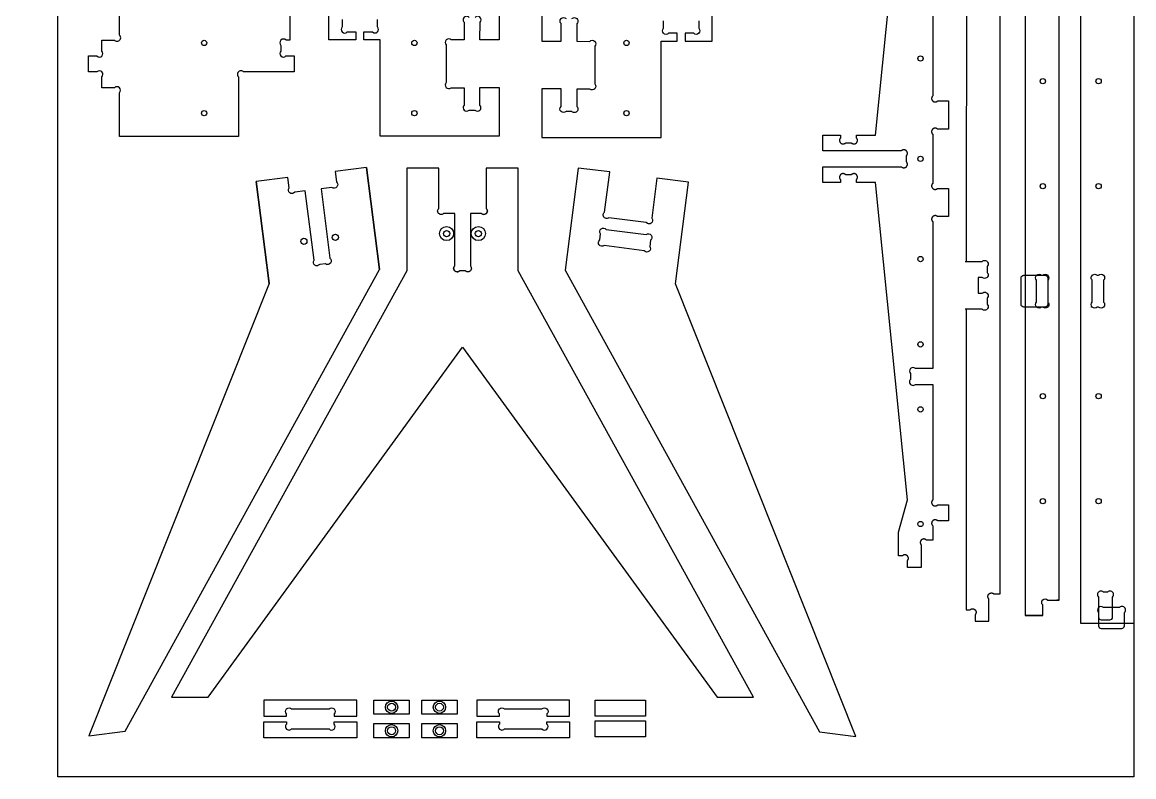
# Model space of a CAD drawing. Header units: millimetres. Extents: x 6492 to 10543, y 1975 to 5871.
# Drawn here: x 7914 to 9174, y 3340 to 4195 of the extents above; entities that cross this region are included whole.
import ezdxf

# ---------------------------------------------------------------- set-up
doc = ezdxf.new("R2010")
doc.units = ezdxf.units.MM
doc.layers.add('0_Make2D$Visibile$Curve', color=18, linetype='Continuous', true_color=0x000000)
for name, color, linetype in [('CUT_INSIDE_18MM', 54, 'Continuous'), ('CUT_OUTSIDE_18MM', 1, 'Continuous'), ('HOLE_18MM', 4, 'Continuous'), ('HOLE_DIAM_6MM_6MM_DEPTH', 2, 'Continuous'), ('POCKET_INSIDE_2MM', 53, 'Continuous'), ('POCKET_INSIDE_9MM', 97, 'Continuous'), ('POCKET_OUTSIDE_9MM', 6, 'Continuous')]:
    doc.layers.add(name, color=color, linetype=linetype)
doc.layers.add('NO_PRINT', color=2, linetype='Continuous', plot=False)
doc.layers.add('POCKET_OUTSIDE_14MM', color=175, linetype='Continuous', plot=False)
doc.layers.add('TOP-HOLE-6.000MM-DIAM_15.000MM', color=20, linetype='Continuous', lineweight=25, true_color=0xff2400)

# ---------------------------------------------------------------- blocks, each defined once
blk = doc.blocks.new('LEG_B')
at = {"layer": 'CUT_OUTSIDE_18MM', "lineweight": -3}
blk.add_lwpolyline([(8413.3, 3086.5), (8410.1, 3086.5, -1.005774), (8404.5, 3092.2), (8404.5, 3151.5), (8391.9, 3151.5, -1.002476), (8386.3, 3157.2), (8386.3, 3203), (8350.3, 3203), (8350.3, 3086.5), (8083.3, 2603.4), (8124.8, 2603.4), (8413.3, 2999.9), (8701.9, 2603.4), (8743.3, 2603.4), (8476.3, 3086.5), (8476.3, 3203), (8440.3, 3203), (8440.3, 3157.2, -1.002476), (8434.7, 3151.5), (8422.2, 3151.5), (8422.2, 3092.2, -1.005774), (8416.5, 3086.5)], format="xyb", close=True, dxfattribs=at)
for centre, start, end in [((8437.5, 3154.4), 225.1901, 45.4735), ((8407.3, 3089.4), 134.5265, 314.8099)]:
    blk.add_arc(centre, 4, start, end, dxfattribs=at)
at = {"layer": 'HOLE_18MM'}
for centre in [(8395.3, 3128.7), (8431.3, 3128.7)]:
    blk.add_circle(centre, 3.5, dxfattribs=at)
at = {"layer": 'POCKET_INSIDE_9MM'}
for centre in [(8395.3, 3128.7), (8431.3, 3128.7)]:
    blk.add_circle(centre, 8, dxfattribs=at)
blk = doc.blocks.new('LEFT LEG')
at = {"layer": '0_Make2D$Visibile$Curve', "color": 15, "lineweight": -3, "true_color": 0xa2382b}
for p, q in [((8161.3, 3086.5), (8161.4, 3203)), ((8287.4, 3202.9), (8287.3, 3086.4))]:
    blk.add_line(p, q, dxfattribs=at)
at = {"layer": 'CUT_OUTSIDE_18MM'}
blk.add_lwpolyline([(8215.2, 3106.2), (8215.2, 3185.5), (8203.1, 3185.4, -0.999879), (8197.4, 3191.1), (8197.4, 3203), (8161.4, 3203), (8161.3, 3086.5), (7893.9, 2603.6), (7935.4, 2603.6), (8287.3, 3086.4), (8287.4, 3202.9), (8251.4, 3203), (8251.4, 3191, -1), (8245.7, 3185.4), (8233.2, 3185.4), (8233.2, 3106.2, -0.999037), (8227.4, 3100.6), (8220.9, 3100.6, -1), (8215.2, 3106.2), (8215.2, 3106.2)], format="xyb", dxfattribs=at)
at = {"layer": 'HOLE_18MM'}
for centre in [(8206.4, 3128.7), (8242.4, 3128.7)]:
    blk.add_circle(centre, 3.5, dxfattribs=at)
blk = doc.blocks.new('LEG_C')
at = {"layer": 'CUT_INSIDE_18MM'}
blk.add_lwpolyline([(8624.8, 3132.3), (8624.8, 3125.2, -1), (8619.2, 3119.5), (8573.4, 3119.5, -1), (8567.8, 3125.2), (8567.7, 3132.3, -1), (8573.4, 3138), (8619.2, 3138, -1)], format="xyb", close=True, dxfattribs=at)
at = {"layer": 'CUT_OUTSIDE_18MM', "lineweight": -3}
blk.add_lwpolyline([(8623.2, 3157.2, -0.997301), (8617.6, 3151.5), (8574.8, 3151.5, -1.002476), (8569.2, 3157.2), (8569.2, 3203), (8569.2, 3203.1), (8569.2, 3203.1), (8533.2, 3203), (8533.2, 3203), (8533.2, 3203), (8533.3, 3086.5), (8885.2, 2603.7), (8926.6, 2603.7), (8659.3, 3086.6), (8659.2, 3203), (8623.2, 3203), (8623.2, 3157.2)], format="xyb", dxfattribs=at)
blk = doc.blocks.new('BEAM_A')
at = {"layer": 'CUT_OUTSIDE_18MM'}
blk.add_lwpolyline([(5867.7, 4262.3), (5867.7, 4174.3), (5863.7, 4174.3, 0.999847), (5857.7, 4168.3), (5857.7, 4161.9, 0.999697), (5863.3, 4156.3), (5872.7, 4156.3), (5872.7, 4138.3), (5815.3, 4138.3, 1.050675), (5809.7, 4132.6), (5809.7, 4065.1), (5674.7, 4065.1), (5674.7, 4114.7, 0.991471), (5669, 4120.3), (5654.7, 4120.3), (5654.7, 4132.6, 0.991101), (5649.1, 4138.3), (5639.7, 4138.3), (5639.7, 4156.3), (5649, 4156.3, 0.999982), (5654.7, 4161.9), (5654.7, 4174.3), (5669, 4174.3, 1.067169), (5674.7, 4179.9), (5674.7, 5578.7, 0.999851)], format="xyb", dxfattribs=at)
at = {"layer": 'HOLE_18MM'}
for centre in [(5770.6, 4171.1), (5770.6, 4091.5)]:
    blk.add_circle(centre, 3, dxfattribs=at)
blk = doc.blocks.new('BEAM_DX')
at = {"layer": 'CUT_OUTSIDE_18MM'}
for points in [[(8454.7, 5584.5), (8454.7, 4174.5), (8433.1, 4174.5), (8433.2, 4194.5, 0.991106), (8427.5, 4200.1)], [(8420.8, 4200.1, 1.000024), (8415.1, 4194.5), (8415.1, 4174.5), (8400.5, 4174.5, 0.999702), (8394.9, 4168.9), (8394.9, 4126.2, 0.984808), (8400.3, 4120.3), (8415.1, 4120.3), (8415.1, 4100.5, 1), (8420.8, 4094.9), (8427.4, 4094.9, 0.999721), (8433.1, 4100.5), (8433.1, 4120.5), (8454.8, 4120.5), (8454.8, 4065.5), (8319.8, 4065.5), (8319.8, 4174.5), (8301.4, 4174.5), (8301.4, 4183.5), (8311.3, 4183.5, 0.999698), (8316.9, 4189.2), (8316.9, 4197.8, 0.99985)], [(8276.9, 4197.8), (8276.9, 4189.2, 0.999848), (8282.6, 4183.5), (8292.4, 4183.5), (8292.4, 4174.5), (8261.7, 4174.5), (8261.7, 4262.5)]]:
    blk.add_lwpolyline(points, format="xyb", dxfattribs=at)
at = {"layer": 'HOLE_DIAM_6MM_6MM_DEPTH'}
for centre in [(8358.8, 4171.1), (8358.8, 4091.5)]:
    blk.add_circle(centre, 3, dxfattribs=at)
blk = doc.blocks.new('BEAM_SX')
at = {"layer": 'CUT_OUTSIDE_18MM'}
for points in [[(8503.4, 5583), (8503.4, 4173), (8525, 4173), (8525, 4193, -0.991106), (8530.7, 4198.6)], [(8537.3, 4198.6, -1.000024), (8543, 4192.9), (8543, 4173), (8557.6, 4172.9, -0.999702), (8563.2, 4167.4), (8563.2, 4124.7, -0.984808), (8557.8, 4118.8), (8543, 4118.8), (8543, 4099, -1), (8537.3, 4093.4), (8530.7, 4093.4, -0.999721), (8525, 4099), (8525, 4119), (8503.4, 4119), (8503.4, 4064), (8638.4, 4064), (8638.4, 4173), (8656.7, 4173), (8656.7, 4182), (8646.9, 4182, -0.999698), (8641.2, 4187.7), (8641.2, 4196.3, -0.99985)], [(8681.2, 4196.3), (8681.2, 4187.7, -0.999848), (8675.5, 4182), (8665.7, 4182), (8665.7, 4173), (8696.4, 4173), (8696.4, 4261)]]:
    blk.add_lwpolyline(points, format="xyb", dxfattribs=at)
at = {"layer": 'HOLE_DIAM_6MM_6MM_DEPTH'}
for centre in [(8599.3, 4171.1), (8599.3, 4091.5)]:
    blk.add_circle(centre, 3, dxfattribs=at)
blk = doc.blocks.new('BRACKET_EXT')
at = {"layer": 'CUT_OUTSIDE_18MM', "lineweight": -3}
blk.add_lwpolyline([(9678.7, 5190.2), (9845.1, 5190.2), (9845.2, 5190.1), (9845.3, 5190), (9845.4, 5189.9), (9845.5, 5189.8), (9845.6, 5189.7), (9845.7, 5189.6), (9845.8, 5189.6), (9846, 5189.5), (9846.1, 5189.4), (9846.2, 5189.4), (9846.3, 5189.3), (9846.5, 5189.3), (9846.6, 5189.2), (9846.7, 5189.2), (9846.9, 5189.1), (9847, 5189.1), (9847.1, 5189.1), (9847.3, 5189), (9847.4, 5189), (9847.5, 5189), (9847.7, 5189), (9847.8, 5189), (9848, 5189), (9848.1, 5189), (9848.2, 5189), (9848.4, 5189), (9848.5, 5189), (9848.7, 5189), (9848.8, 5189.1), (9848.9, 5189.1), (9849.1, 5189.1), (9849.2, 5189.2), (9849.3, 5189.2), (9849.5, 5189.3), (9849.6, 5189.3), (9849.7, 5189.4), (9849.8, 5189.5), (9850, 5189.5), (9850.1, 5189.6), (9850.2, 5189.7), (9850.3, 5189.8), (9850.4, 5189.8), (9850.5, 5189.9), (9850.6, 5190), (9850.7, 5190.1), (9850.8, 5190.2), (9850.9, 5190.3), (9851, 5190.4), (9851.1, 5190.5), (9851.2, 5190.7), (9851.3, 5190.8), (9851.3, 5190.9), (9851.4, 5191), (9851.5, 5191.1), (9851.5, 5191.3), (9851.6, 5191.4), (9851.6, 5191.5), (9851.7, 5191.6), (9851.7, 5191.8), (9851.8, 5191.9), (9851.8, 5192), (9851.8, 5192.2), (9851.9, 5192.3), (9851.9, 5192.5), (9851.9, 5192.6), (9851.9, 5192.7), (9851.9, 5192.9), (9851.9, 5193), (9851.9, 5193.2), (9851.9, 5193.3), (9851.9, 5193.4), (9851.9, 5193.6), (9851.9, 5193.7), (9851.8, 5193.8), (9851.8, 5194), (9851.8, 5194.1), (9851.7, 5194.3), (9851.7, 5194.4), (9851.6, 5194.5), (9851.6, 5194.6), (9851.5, 5194.8), (9851.4, 5194.9), (9851.4, 5195), (9851.3, 5195.1), (9851.2, 5195.2), (9851.1, 5195.4), (9851, 5195.5), (9851, 5195.6), (9850.9, 5195.7), (9850.8, 5195.8), (9850.8, 5208.2), (9882.9, 5208.2), (9882.9, 5195.8), (9882.8, 5195.7), (9882.7, 5195.6), (9882.6, 5195.5), (9882.5, 5195.4), (9882.4, 5195.3), (9882.3, 5195.1), (9882.3, 5195), (9882.2, 5194.9), (9882.1, 5194.8), (9882.1, 5194.7), (9882, 5194.5), (9881.9, 5194.4), (9881.9, 5194.3), (9881.9, 5194.1), (9881.8, 5194), (9881.8, 5193.9), (9881.8, 5193.7), (9881.7, 5193.6), (9881.7, 5193.5), (9881.7, 5193.3), (9881.7, 5193.2), (9881.7, 5193), (9881.7, 5192.9), (9881.7, 5192.8), (9881.7, 5192.6), (9881.7, 5192.5), (9881.7, 5192.4), (9881.7, 5192.2), (9881.8, 5192.1), (9881.8, 5191.9), (9881.8, 5191.8), (9881.9, 5191.7), (9881.9, 5191.5), (9882, 5191.4), (9882, 5191.3), (9882.1, 5191.2), (9882.2, 5191), (9882.2, 5190.9), (9882.3, 5190.8), (9882.4, 5190.7), (9882.5, 5190.6), (9882.5, 5190.5), (9882.6, 5190.4), (9882.7, 5190.3), (9882.8, 5190.2), (9882.9, 5190.1), (9883, 5190), (9883.1, 5189.9), (9883.2, 5189.8), (9883.3, 5189.7), (9883.5, 5189.6), (9883.6, 5189.5), (9883.7, 5189.5), (9883.8, 5189.4), (9883.9, 5189.3), (9884.1, 5189.3), (9884.2, 5189.2), (9884.3, 5189.2), (9884.5, 5189.1), (9884.6, 5189.1), (9884.7, 5189.1), (9884.9, 5189), (9885, 5189), (9885.1, 5189), (9885.3, 5189), (9885.4, 5189), (9885.6, 5189), (9885.7, 5189), (9885.8, 5189), (9886, 5189), (9886.1, 5189), (9886.2, 5189), (9886.4, 5189), (9886.5, 5189), (9886.7, 5189.1), (9886.8, 5189.1), (9886.9, 5189.2), (9887.1, 5189.2), (9887.2, 5189.2), (9887.3, 5189.3), (9887.4, 5189.4), (9887.6, 5189.4), (9887.7, 5189.5), (9887.8, 5189.6), (9887.9, 5189.6), (9888, 5189.7), (9888.1, 5189.8), (9888.2, 5189.9), (9888.4, 5190), (9888.5, 5190.1), (9888.6, 5190.2), (9916.4, 5190.2), (9944.2, 5190.2), (9944.3, 5190.1), (9944.4, 5190), (9944.5, 5189.9), (9944.6, 5189.8), (9944.7, 5189.7), (9944.8, 5189.6), (9944.9, 5189.6), (9945, 5189.5), (9945.2, 5189.4), (9945.3, 5189.4), (9945.4, 5189.3), (9945.5, 5189.2), (9945.7, 5189.2), (9945.8, 5189.2), (9945.9, 5189.1), (9946.1, 5189.1), (9946.2, 5189), (9946.3, 5189), (9946.5, 5189), (9946.6, 5189), (9946.7, 5189), (9946.9, 5189), (9947, 5189), (9947.2, 5189), (9947.3, 5189), (9947.4, 5189), (9947.6, 5189), (9947.7, 5189), (9947.9, 5189), (9948, 5189.1), (9948.1, 5189.1), (9948.3, 5189.1), (9948.4, 5189.2), (9948.5, 5189.2), (9948.6, 5189.3), (9948.8, 5189.3), (9948.9, 5189.4), (9949, 5189.5), (9949.1, 5189.5), (9949.3, 5189.6), (9949.4, 5189.7), (9949.5, 5189.8), (9949.6, 5189.9), (9949.7, 5190), (9949.8, 5190.1), (9949.9, 5190.2), (9950, 5190.3), (9950.1, 5190.4), (9950.2, 5190.5), (9950.3, 5190.6), (9950.3, 5190.7), (9950.4, 5190.8), (9950.5, 5190.9), (9950.6, 5191), (9950.6, 5191.2), (9950.7, 5191.3), (9950.7, 5191.4), (9950.8, 5191.5), (9950.8, 5191.7), (9950.9, 5191.8), (9950.9, 5191.9), (9950.9, 5192.1), (9951, 5192.2), (9951, 5192.4), (9951, 5192.5), (9951, 5192.6), (9951, 5192.8), (9951, 5192.9), (9951, 5193), (9951, 5193.2), (9951, 5193.3), (9951, 5193.5), (9951, 5193.6), (9951, 5193.7), (9950.9, 5193.9), (9950.9, 5194), (9950.9, 5194.1), (9950.8, 5194.3), (9950.8, 5194.4), (9950.7, 5194.5), (9950.7, 5194.7), (9950.6, 5194.8), (9950.5, 5194.9), (9950.5, 5195), (9950.4, 5195.1), (9950.3, 5195.3), (9950.2, 5195.4), (9950.1, 5195.5), (9950.1, 5195.6), (9950, 5195.7), (9949.9, 5195.8), (9949.9, 5208.2), (9981.9, 5208.2), (9981.9, 5195.8), (9981.9, 5195.7), (9981.8, 5195.6), (9981.7, 5195.5), (9981.6, 5195.4), (9981.5, 5195.2), (9981.4, 5195.1), (9981.4, 5195), (9981.3, 5194.9), (9981.2, 5194.8), (9981.2, 5194.6), (9981.1, 5194.5), (9981.1, 5194.4), (9981, 5194.3), (9981, 5194.1), (9980.9, 5194), (9980.9, 5193.8), (9980.9, 5193.7), (9980.8, 5193.6), (9980.8, 5193.4), (9980.8, 5193.3), (9980.8, 5193.2), (9980.8, 5193), (9980.8, 5192.9), (9980.8, 5192.7), (9980.8, 5192.6), (9980.8, 5192.5), (9980.9, 5192.3), (9980.9, 5192.2), (9980.9, 5192), (9980.9, 5191.9), (9981, 5191.8), (9981, 5191.6), (9981.1, 5191.5), (9981.1, 5191.4), (9981.2, 5191.3), (9981.2, 5191.1), (9981.3, 5191), (9981.4, 5190.9), (9981.5, 5190.8), (9981.5, 5190.7), (9981.6, 5190.5), (9981.7, 5190.4), (9981.8, 5190.3), (9981.9, 5190.2), (9982, 5190.1), (9982.1, 5190), (9982.2, 5189.9), (9982.3, 5189.8), (9982.4, 5189.8), (9982.5, 5189.7), (9982.6, 5189.6), (9982.8, 5189.5), (9982.9, 5189.5), (9983, 5189.4), (9983.1, 5189.3), (9983.3, 5189.3), (9983.4, 5189.2), (9983.5, 5189.2), (9983.7, 5189.1), (9983.8, 5189.1), (9983.9, 5189.1), (9984.1, 5189), (9984.2, 5189), (9984.3, 5189), (9984.5, 5189), (9984.6, 5189), (9984.8, 5189), (9984.9, 5189), (9985, 5189), (9985.2, 5189), (9985.3, 5189), (9985.5, 5189), (9985.6, 5189.1), (9985.7, 5189.1), (9985.9, 5189.1), (9986, 5189.2), (9986.1, 5189.2), (9986.3, 5189.3), (9986.4, 5189.3), (9986.5, 5189.4), (9986.6, 5189.4), (9986.8, 5189.5), (9986.9, 5189.6), (9987, 5189.6), (9987.1, 5189.7), (9987.2, 5189.8), (9987.3, 5189.9), (9987.4, 5190), (9987.5, 5190.1), (9987.6, 5190.2), (10154, 5190.2), (10154, 5170.7, 1), (10159.7, 5165.1), (10166.3, 5165.1, 1), (10172, 5170.7), (10172, 5190.2), (10302.9, 5190.2), (10303, 5190.1), (10303.1, 5190), (10303.3, 5189.9), (10303.4, 5189.8), (10303.5, 5189.7), (10303.6, 5189.6), (10303.7, 5189.6), (10303.8, 5189.5), (10303.9, 5189.4), (10304.1, 5189.4), (10304.2, 5189.3), (10304.3, 5189.3), (10304.5, 5189.2), (10304.6, 5189.2), (10304.7, 5189.1), (10304.9, 5189.1), (10305, 5189.1), (10305.1, 5189.1), (10305.3, 5189), (10305.4, 5189), (10305.5, 5189), (10305.7, 5189), (10305.8, 5189), (10306, 5189), (10306.1, 5189), (10306.2, 5189), (10306.4, 5189), (10306.5, 5189.1), (10306.6, 5189.1), (10306.8, 5189.1), (10306.9, 5189.2), (10307, 5189.2), (10307.2, 5189.2), (10307.3, 5189.3), (10307.4, 5189.3), (10307.5, 5189.4), (10307.7, 5189.5), (10307.8, 5189.5), (10307.9, 5189.6), (10308, 5189.7), (10308.1, 5189.8), (10308.2, 5189.8), (10308.4, 5189.9), (10308.5, 5190), (10308.6, 5190.1), (10308.7, 5190.2), (10308.8, 5190.3), (10308.8, 5190.4), (10308.9, 5190.5), (10309, 5190.6), (10309.1, 5190.8), (10309.2, 5190.9), (10309.2, 5191), (10309.3, 5191.1), (10309.4, 5191.2), (10309.4, 5191.4), (10309.5, 5191.5), (10309.5, 5191.6), (10309.6, 5191.7), (10309.6, 5191.9), (10309.7, 5192), (10309.7, 5192.1), (10309.7, 5192.3), (10309.7, 5192.4), (10309.8, 5192.6), (10309.8, 5192.7), (10309.8, 5192.8), (10309.8, 5193), (10309.8, 5193.1), (10309.8, 5193.2), (10309.8, 5193.4), (10309.7, 5193.5), (10309.7, 5193.7), (10309.7, 5193.8), (10309.7, 5193.9), (10309.6, 5194.1), (10309.6, 5194.2), (10309.6, 5194.3), (10309.5, 5194.5), (10309.5, 5194.6), (10309.4, 5194.7), (10309.3, 5194.8), (10309.3, 5194.9), (10309.2, 5195.1), (10309.1, 5195.2), (10309.1, 5195.3), (10309, 5195.4), (10308.9, 5195.5), (10308.8, 5195.6), (10308.7, 5195.7), (10308.6, 5195.8), (10308.6, 5208.2), (10326.6, 5208.2), (10326.6, 5195.8), (10326.5, 5195.7), (10326.4, 5195.6), (10326.3, 5195.5), (10326.2, 5195.4), (10326.2, 5195.3), (10326.1, 5195.2), (10326, 5195.1), (10325.9, 5194.9), (10325.9, 5194.8), (10325.8, 5194.7), (10325.8, 5194.6), (10325.7, 5194.4), (10325.7, 5194.3), (10325.6, 5194.2), (10325.6, 5194), (10325.6, 5193.9), (10325.5, 5193.8), (10325.5, 5193.6), (10325.5, 5193.5), (10325.5, 5193.3), (10325.5, 5193.2), (10325.5, 5193.1), (10325.5, 5192.9), (10325.5, 5192.8), (10325.5, 5192.6), (10325.5, 5192.5), (10325.5, 5192.4), (10325.5, 5192.2), (10325.6, 5192.1), (10325.6, 5192), (10325.6, 5191.8), (10325.7, 5191.7), (10325.7, 5191.6), (10325.8, 5191.4), (10325.8, 5191.3), (10325.9, 5191.2), (10326, 5191.1), (10326, 5190.9), (10326.1, 5190.8), (10326.2, 5190.7), (10326.3, 5190.6), (10326.4, 5190.5), (10326.5, 5190.4), (10326.6, 5190.3), (10326.7, 5190.2), (10326.8, 5190.1), (10326.9, 5190), (10327, 5189.9), (10327.1, 5189.8), (10327.2, 5189.7), (10327.3, 5189.6), (10327.4, 5189.6), (10327.5, 5189.5), (10327.7, 5189.4), (10327.8, 5189.4), (10327.9, 5189.3), (10328.1, 5189.3), (10328.2, 5189.2), (10328.3, 5189.2), (10328.5, 5189.1), (10328.6, 5189.1), (10328.7, 5189.1), (10328.9, 5189.1), (10329, 5189), (10329.1, 5189), (10329.3, 5189), (10329.4, 5189), (10329.6, 5189), (10329.7, 5189), (10329.8, 5189), (10330, 5189.1), (10330.1, 5189.1), (10330.3, 5189.1), (10330.4, 5189.1), (10330.5, 5189.2), (10330.7, 5189.2), (10330.8, 5189.2), (10330.9, 5189.3), (10331.1, 5189.3), (10331.2, 5189.4), (10331.3, 5189.5), (10331.4, 5189.5), (10331.5, 5189.6), (10331.7, 5189.7), (10331.8, 5189.8), (10331.9, 5189.8), (10332, 5189.9), (10332.1, 5190), (10332.2, 5190.1), (10332.3, 5190.2), (10348.4, 5190.2), (10348.4, 5182.9), (10348.3, 5182.8), (10348.2, 5182.7), (10348.1, 5182.6), (10348, 5182.5), (10347.9, 5182.3), (10347.8, 5182.2), (10347.8, 5182.1), (10347.7, 5182), (10347.6, 5181.9), (10347.6, 5181.7), (10347.5, 5181.6), (10347.5, 5181.5), (10347.4, 5181.4), (10347.4, 5181.2), (10347.3, 5181.1), (10347.3, 5180.9), (10347.3, 5180.8), (10347.3, 5180.7), (10347.2, 5180.5), (10347.2, 5180.4), (10347.2, 5180.3), (10347.2, 5180.1), (10347.2, 5180), (10347.2, 5179.8), (10347.2, 5179.7), (10347.2, 5179.6), (10347.3, 5179.4), (10347.3, 5179.3), (10347.3, 5179.1), (10347.4, 5179), (10347.4, 5178.9), (10347.4, 5178.7), (10347.5, 5178.6), (10347.5, 5178.5), (10347.6, 5178.4), (10347.7, 5178.2), (10347.7, 5178.1), (10347.8, 5178), (10347.9, 5177.9), (10347.9, 5177.8), (10348, 5177.6), (10348.1, 5177.5), (10348.2, 5177.4), (10348.3, 5177.3), (10348.4, 5177.2), (10348.5, 5177.1), (10348.6, 5177), (10348.7, 5176.9), (10348.8, 5176.9), (10348.9, 5176.8), (10349.1, 5176.7), (10349.2, 5176.6), (10349.3, 5176.6), (10349.4, 5176.5), (10349.5, 5176.4), (10349.7, 5176.4), (10349.8, 5176.3), (10349.9, 5176.3), (10350.1, 5176.2), (10350.2, 5176.2), (10350.3, 5176.2), (10350.5, 5176.1), (10350.6, 5176.1), (10350.8, 5176.1), (10350.9, 5176.1), (10351, 5176.1), (10351.2, 5176.1), (10351.3, 5176.1), (10351.4, 5176.1), (10351.6, 5176.1), (10351.7, 5176.1), (10351.9, 5176.1), (10352, 5176.2), (10352.1, 5176.2), (10352.3, 5176.2), (10352.4, 5176.3), (10352.5, 5176.3), (10352.7, 5176.4), (10352.8, 5176.4), (10352.9, 5176.5), (10353.1, 5176.5), (10353.2, 5176.6), (10353.3, 5176.7), (10353.4, 5176.7), (10353.5, 5176.8), (10353.6, 5176.9), (10353.8, 5177), (10353.9, 5177.1), (10354, 5177.2), (10354.1, 5177.3), (10379.4, 5177.3), (10379.4, 5161.5), (10372, 5161.5), (10371.9, 5161.6), (10371.8, 5161.7), (10371.7, 5161.8), (10371.6, 5161.9), (10371.4, 5161.9), (10371.3, 5162), (10371.2, 5162.1), (10371.1, 5162.2), (10371, 5162.2), (10370.8, 5162.3), (10370.7, 5162.3), (10370.6, 5162.4), (10370.4, 5162.4), (10370.3, 5162.5), (10370.2, 5162.5), (10370, 5162.5), (10369.9, 5162.6), (10369.8, 5162.6), (10369.6, 5162.6), (10369.5, 5162.6), (10369.3, 5162.6), (10369.2, 5162.6), (10369.1, 5162.6), (10368.9, 5162.6), (10368.8, 5162.6), (10368.6, 5162.6), (10368.5, 5162.6), (10368.4, 5162.6), (10368.2, 5162.5), (10368.1, 5162.5), (10368, 5162.5), (10367.8, 5162.4), (10367.7, 5162.4), (10367.6, 5162.3), (10367.4, 5162.3), (10367.3, 5162.2), (10367.2, 5162.1), (10367.1, 5162.1), (10367, 5162), (10366.8, 5161.9), (10366.7, 5161.8), (10366.6, 5161.7), (10366.5, 5161.6), (10366.4, 5161.5), (10366.3, 5161.4), (10366.2, 5161.3), (10366.1, 5161.2), (10366, 5161.1), (10366, 5161), (10365.9, 5160.9), (10365.8, 5160.8), (10365.7, 5160.7), (10365.7, 5160.6), (10365.6, 5160.4), (10365.5, 5160.3), (10365.5, 5160.2), (10365.4, 5160), (10365.4, 5159.9), (10365.3, 5159.8), (10365.3, 5159.6), (10365.3, 5159.5), (10365.2, 5159.4), (10365.2, 5159.2), (10365.2, 5159.1), (10365.2, 5159), (10365.2, 5158.8), (10365.2, 5158.7), (10365.2, 5158.5), (10365.2, 5158.4), (10365.2, 5158.3), (10365.2, 5158.1), (10365.2, 5158), (10365.2, 5157.8), (10365.3, 5157.7), (10365.3, 5157.6), (10365.3, 5157.4), (10365.4, 5157.3), (10365.4, 5157.2), (10365.5, 5157), (10365.6, 5156.9), (10365.6, 5156.8), (10365.7, 5156.7), (10365.8, 5156.6), (10365.8, 5156.4), (10365.9, 5156.3), (10366, 5156.2), (10366.1, 5156.1), (10366.2, 5156), (10366.3, 5155.9), (10366.4, 5155.8), (10366.4, 5151.5), (10339.4, 5151.5), (10302.9, 5161.5), (9943.4, 5125.3), (9943.4, 5103.7), (9940, 5103.7), (9939.9, 5103.8), (9939.8, 5103.9), (9939.7, 5104), (9939.6, 5104.1), (9939.5, 5104.2), (9939.4, 5104.3), (9939.3, 5104.3), (9939.1, 5104.4), (9939, 5104.5), (9938.9, 5104.5), (9938.8, 5104.6), (9938.6, 5104.6), (9938.5, 5104.7), (9938.4, 5104.7), (9938.2, 5104.8), (9938.1, 5104.8), (9938, 5104.8), (9937.8, 5104.9), (9937.7, 5104.9), (9937.6, 5104.9), (9937.4, 5104.9), (9937.3, 5104.9), (9937.2, 5104.9), (9937, 5104.9), (9936.9, 5104.9), (9936.7, 5104.9), (9936.6, 5104.9), (9936.5, 5104.8), (9936.3, 5104.8), (9936.2, 5104.8), (9936.1, 5104.7), (9935.9, 5104.7), (9935.8, 5104.7), (9935.7, 5104.6), (9935.5, 5104.6), (9935.4, 5104.5), (9935.3, 5104.4), (9935.2, 5104.4), (9935.1, 5104.3), (9934.9, 5104.2), (9934.8, 5104.1), (9934.7, 5104.1), (9934.6, 5104), (9934.5, 5103.9), (9934.4, 5103.8), (9934.3, 5103.7), (9934.2, 5103.6), (9934.1, 5103.5), (9934, 5103.4), (9934, 5103.3), (9933.9, 5103.2), (9933.8, 5103), (9933.7, 5102.9), (9933.7, 5102.8), (9933.6, 5102.7), (9933.5, 5102.5), (9933.5, 5102.4), (9933.4, 5102.3), (9933.4, 5102.2), (9933.3, 5102), (9933.3, 5101.9), (9933.3, 5101.8), (9933.3, 5101.6), (9933.2, 5101.5), (9933.2, 5101.4), (9933.2, 5101.2), (9933.2, 5101.1), (9933.2, 5100.9), (9933.2, 5100.8), (9933.2, 5100.7), (9933.2, 5100.5), (9933.2, 5100.4), (9933.2, 5100.3), (9933.3, 5100.1), (9933.3, 5100), (9933.3, 5099.8), (9933.4, 5099.7), (9933.4, 5099.6), (9933.5, 5099.5), (9933.5, 5099.3), (9933.6, 5099.2), (9933.6, 5099.1), (9933.7, 5099), (9933.8, 5098.8), (9933.8, 5098.7), (9933.9, 5098.6), (9934, 5098.5), (9934.1, 5098.4), (9934.2, 5098.3), (9934.3, 5098.2), (9934.4, 5098.1), (9934.4, 5091.4), (9934.3, 5091.3), (9934.2, 5091.2), (9934.1, 5091.1), (9934, 5091), (9933.9, 5090.9), (9933.8, 5090.8), (9933.8, 5090.6), (9933.7, 5090.5), (9933.6, 5090.4), (9933.6, 5090.3), (9933.5, 5090.1), (9933.5, 5090), (9933.4, 5089.9), (9933.4, 5089.8), (9933.3, 5089.6), (9933.3, 5089.5), (9933.3, 5089.4), (9933.2, 5089.2), (9933.2, 5089.1), (9933.2, 5088.9), (9933.2, 5088.8), (9933.2, 5088.7), (9933.2, 5088.5), (9933.2, 5088.4), (9933.2, 5088.3), (9933.2, 5088.1), (9933.2, 5088), (9933.3, 5087.8), (9933.3, 5087.7), (9933.3, 5087.6), (9933.3, 5087.4), (9933.4, 5087.3), (9933.4, 5087.2), (9933.5, 5087.1), (9933.5, 5086.9), (9933.6, 5086.8), (9933.7, 5086.7), (9933.7, 5086.6), (9933.8, 5086.4), (9933.9, 5086.3), (9934, 5086.2), (9934, 5086.1), (9934.1, 5086), (9934.2, 5085.9), (9934.3, 5085.8), (9934.4, 5085.7), (9934.5, 5085.6), (9934.6, 5085.5), (9934.7, 5085.4), (9934.8, 5085.3), (9934.9, 5085.3), (9935.1, 5085.2), (9935.2, 5085.1), (9935.3, 5085), (9935.4, 5085), (9935.5, 5084.9), (9935.7, 5084.9), (9935.8, 5084.8), (9935.9, 5084.8), (9936.1, 5084.7), (9936.2, 5084.7), (9936.3, 5084.7), (9936.5, 5084.6), (9936.6, 5084.6), (9936.7, 5084.6), (9936.9, 5084.6), (9937, 5084.6), (9937.2, 5084.6), (9937.3, 5084.6), (9937.4, 5084.6), (9937.6, 5084.6), (9937.7, 5084.6), (9937.8, 5084.6), (9938, 5084.6), (9938.1, 5084.7), (9938.2, 5084.7), (9938.4, 5084.7), (9938.5, 5084.8), (9938.6, 5084.8), (9938.8, 5084.9), (9938.9, 5084.9), (9939, 5085), (9939.1, 5085.1), (9939.3, 5085.1), (9939.4, 5085.2), (9939.5, 5085.3), (9939.6, 5085.4), (9939.7, 5085.5), (9939.8, 5085.5), (9939.9, 5085.6), (9940, 5085.7), (9943.4, 5085.7), (9943.4, 5065.6), (9925.4, 5065.6), (9925.4, 5154.7), (9925.5, 5154.8), (9925.5, 5154.9), (9925.6, 5155), (9925.7, 5155.1), (9925.8, 5155.3), (9925.9, 5155.4), (9926, 5155.5), (9926, 5155.6), (9926.1, 5155.7), (9926.1, 5155.9), (9926.2, 5156), (9926.3, 5156.1), (9926.3, 5156.2), (9926.3, 5156.4), (9926.4, 5156.5), (9926.4, 5156.6), (9926.5, 5156.8), (9926.5, 5156.9), (9926.5, 5157), (9926.5, 5157.2), (9926.5, 5157.3), (9926.5, 5157.5), (9926.5, 5157.6), (9926.5, 5157.7), (9926.5, 5157.9), (9926.5, 5158), (9926.5, 5158.1), (9926.5, 5158.3), (9926.4, 5158.4), (9926.4, 5158.6), (9926.4, 5158.7), (9926.3, 5158.8), (9926.3, 5158.9), (9926.2, 5159.1), (9926.2, 5159.2), (9926.1, 5159.3), (9926.1, 5159.5), (9926, 5159.6), (9925.9, 5159.7), (9925.8, 5159.8), (9925.8, 5159.9), (9925.7, 5160), (9925.6, 5160.1), (9925.5, 5160.2), (9925.4, 5160.3), (9925.3, 5160.4), (9925.2, 5160.5), (9925.1, 5160.6), (9925, 5160.7), (9924.9, 5160.8), (9924.8, 5160.9), (9924.7, 5161), (9924.5, 5161), (9924.4, 5161.1), (9924.3, 5161.2), (9924.2, 5161.2), (9924, 5161.3), (9923.9, 5161.3), (9923.8, 5161.4), (9923.7, 5161.4), (9923.5, 5161.4), (9923.4, 5161.5), (9923.2, 5161.5), (9923.1, 5161.5), (9923, 5161.5), (9922.8, 5161.6), (9922.7, 5161.6), (9922.6, 5161.6), (9922.4, 5161.6), (9922.3, 5161.6), (9922.1, 5161.5), (9922, 5161.5), (9921.9, 5161.5), (9921.7, 5161.5), (9921.6, 5161.5), (9921.5, 5161.4), (9921.3, 5161.4), (9921.2, 5161.3), (9921.1, 5161.3), (9920.9, 5161.2), (9920.8, 5161.2), (9920.7, 5161.1), (9920.6, 5161.1), (9920.5, 5161), (9920.3, 5160.9), (9920.2, 5160.8), (9920.1, 5160.8), (9920, 5160.7), (9919.9, 5160.6), (9919.8, 5160.5), (9919.7, 5160.4), (9913, 5160.4), (9912.9, 5160.5), (9912.8, 5160.6), (9912.7, 5160.7), (9912.6, 5160.8), (9912.5, 5160.8), (9912.4, 5160.9), (9912.3, 5161), (9912.1, 5161.1), (9912, 5161.1), (9911.9, 5161.2), (9911.8, 5161.2), (9911.6, 5161.3), (9911.5, 5161.3), (9911.4, 5161.4), (9911.2, 5161.4), (9911.1, 5161.5), (9911, 5161.5), (9910.8, 5161.5), (9910.7, 5161.5), (9910.6, 5161.5), (9910.4, 5161.6), (9910.3, 5161.6), (9910.2, 5161.6), (9910, 5161.6), (9909.9, 5161.6), (9909.7, 5161.5), (9909.6, 5161.5), (9909.5, 5161.5), (9909.3, 5161.5), (9909.2, 5161.4), (9909.1, 5161.4), (9908.9, 5161.4), (9908.8, 5161.3), (9908.7, 5161.3), (9908.5, 5161.2), (9908.4, 5161.2), (9908.3, 5161.1), (9908.2, 5161), (9908.1, 5161), (9907.9, 5160.9), (9907.8, 5160.8), (9907.7, 5160.7), (9907.6, 5160.6), (9907.5, 5160.5), (9907.4, 5160.4), (9907.3, 5160.3), (9907.2, 5160.2), (9907.1, 5160.1), (9907, 5160), (9907, 5159.9), (9906.9, 5159.8), (9906.8, 5159.7), (9906.7, 5159.6), (9906.7, 5159.5), (9906.6, 5159.3), (9906.5, 5159.2), (9906.5, 5159.1), (9906.4, 5158.9), (9906.4, 5158.8), (9906.3, 5158.7), (9906.3, 5158.6), (9906.3, 5158.4), (9906.3, 5158.3), (9906.2, 5158.1), (9906.2, 5158), (9906.2, 5157.9), (9906.2, 5157.7), (9906.2, 5157.6), (9906.2, 5157.5), (9906.2, 5157.3), (9906.2, 5157.2), (9906.2, 5157), (9906.2, 5156.9), (9906.3, 5156.8), (9906.3, 5156.6), (9906.3, 5156.5), (9906.4, 5156.4), (9906.4, 5156.2), (9906.5, 5156.1), (9906.5, 5156), (9906.6, 5155.9), (9906.6, 5155.7), (9906.7, 5155.6), (9906.8, 5155.5), (9906.8, 5155.4), (9906.9, 5155.3), (9907, 5155.1), (9907.1, 5155), (9907.2, 5154.9), (9907.3, 5154.8), (9907.4, 5154.7), (9907.4, 5065.6), (9889.4, 5065.6), (9889.4, 5085.7), (9892.7, 5085.7), (9892.8, 5085.6), (9892.9, 5085.5), (9893, 5085.5), (9893.1, 5085.4), (9893.2, 5085.3), (9893.3, 5085.2), (9893.5, 5085.1), (9893.6, 5085.1), (9893.7, 5085), (9893.8, 5084.9), (9893.9, 5084.9), (9894.1, 5084.8), (9894.2, 5084.8), (9894.3, 5084.7), (9894.5, 5084.7), (9894.6, 5084.7), (9894.7, 5084.6), (9894.9, 5084.6), (9895, 5084.6), (9895.1, 5084.6), (9895.3, 5084.6), (9895.4, 5084.6), (9895.6, 5084.6), (9895.7, 5084.6), (9895.8, 5084.6), (9896, 5084.6), (9896.1, 5084.6), (9896.2, 5084.6), (9896.4, 5084.7), (9896.5, 5084.7), (9896.7, 5084.7), (9896.8, 5084.8), (9896.9, 5084.8), (9897, 5084.9), (9897.2, 5084.9), (9897.3, 5085), (9897.4, 5085), (9897.5, 5085.1), (9897.7, 5085.2), (9897.8, 5085.3), (9897.9, 5085.3), (9898, 5085.4), (9898.1, 5085.5), (9898.2, 5085.6), (9898.3, 5085.7), (9898.4, 5085.8), (9898.5, 5085.9), (9898.6, 5086), (9898.7, 5086.1), (9898.8, 5086.2), (9898.8, 5086.3), (9898.9, 5086.4), (9899, 5086.6), (9899.1, 5086.7), (9899.1, 5086.8), (9899.2, 5086.9), (9899.2, 5087.1), (9899.3, 5087.2), (9899.3, 5087.3), (9899.4, 5087.4), (9899.4, 5087.6), (9899.4, 5087.7), (9899.5, 5087.8), (9899.5, 5088), (9899.5, 5088.1), (9899.5, 5088.3), (9899.5, 5088.4), (9899.5, 5088.5), (9899.5, 5088.7), (9899.5, 5088.8), (9899.5, 5088.9), (9899.5, 5089.1), (9899.5, 5089.2), (9899.5, 5089.4), (9899.4, 5089.5), (9899.4, 5089.6), (9899.3, 5089.8), (9899.3, 5089.9), (9899.3, 5090), (9899.2, 5090.1), (9899.1, 5090.3), (9899.1, 5090.4), (9899, 5090.5), (9899, 5090.6), (9898.9, 5090.8), (9898.8, 5090.9), (9898.7, 5091), (9898.6, 5091.1), (9898.5, 5091.2), (9898.5, 5091.3), (9898.4, 5091.4), (9898.4, 5098.1), (9898.5, 5098.2), (9898.5, 5098.3), (9898.6, 5098.4), (9898.7, 5098.5), (9898.8, 5098.6), (9898.9, 5098.7), (9899, 5098.8), (9899, 5099), (9899.1, 5099.1), (9899.1, 5099.2), (9899.2, 5099.3), (9899.3, 5099.5), (9899.3, 5099.6), (9899.3, 5099.7), (9899.4, 5099.8), (9899.4, 5100), (9899.5, 5100.1), (9899.5, 5100.3), (9899.5, 5100.4), (9899.5, 5100.5), (9899.5, 5100.7), (9899.5, 5100.8), (9899.5, 5100.9), (9899.5, 5101.1), (9899.5, 5101.2), (9899.5, 5101.4), (9899.5, 5101.5), (9899.5, 5101.6), (9899.4, 5101.8), (9899.4, 5101.9), (9899.4, 5102), (9899.3, 5102.2), (9899.3, 5102.3), (9899.2, 5102.4), (9899.2, 5102.5), (9899.1, 5102.7), (9899.1, 5102.8), (9899, 5102.9), (9898.9, 5103), (9898.8, 5103.2), (9898.8, 5103.3), (9898.7, 5103.4), (9898.6, 5103.5), (9898.5, 5103.6), (9898.4, 5103.7), (9898.3, 5103.8), (9898.2, 5103.9), (9898.1, 5104), (9898, 5104.1), (9897.9, 5104.1), (9897.8, 5104.2), (9897.7, 5104.3), (9897.5, 5104.4), (9897.4, 5104.4), (9897.3, 5104.5), (9897.2, 5104.6), (9897, 5104.6), (9896.9, 5104.7), (9896.8, 5104.7), (9896.7, 5104.7), (9896.5, 5104.8), (9896.4, 5104.8), (9896.2, 5104.8), (9896.1, 5104.9), (9896, 5104.9), (9895.8, 5104.9), (9895.7, 5104.9), (9895.6, 5104.9), (9895.4, 5104.9), (9895.3, 5104.9), (9895.1, 5104.9), (9895, 5104.9), (9894.9, 5104.9), (9894.7, 5104.8), (9894.6, 5104.8), (9894.5, 5104.8), (9894.3, 5104.7), (9894.2, 5104.7), (9894.1, 5104.6), (9893.9, 5104.6), (9893.8, 5104.5), (9893.7, 5104.5), (9893.6, 5104.4), (9893.5, 5104.3), (9893.3, 5104.3), (9893.2, 5104.2), (9893.1, 5104.1), (9893, 5104), (9892.9, 5103.9), (9892.8, 5103.8), (9892.7, 5103.7), (9889.4, 5103.7), (9889.4, 5125.3), (9529.8, 5161.5)], format="xyb", dxfattribs=at)
at = {"layer": 'TOP-HOLE-6.000MM-DIAM_15.000MM'}
for centre in [(9802.7, 5176.4), (9916.4, 5176.4), (10030, 5176.4), (10126.7, 5176.4), (10200.3, 5176.4), (10330.2, 5176.4)]:
    blk.add_circle(centre, 3, dxfattribs=at)
blk = doc.blocks.new('FRAME_LONG_OUT')
at = {"layer": '0_Make2D$Visibile$Curve', "color": 147, "lineweight": -3, "true_color": 0x366c72}
blk.add_line((7707.8, 3531.3), (7707.8, 3531.3), dxfattribs=at)
at = {"layer": 'CUT_OUTSIDE_18MM'}
blk.add_lwpolyline([(7686.8, 5748.3), (7746.8, 5748.3), (7746.8, 3513.3), (7686.8, 3513.3)], close=True, dxfattribs=at)
at = {"layer": 'POCKET_INSIDE_9MM'}
for p, q in [((7698.6, 3871.8), (7698, 3871.8)), ((7712.6, 3871.8), (7712.6, 3871.8))]:
    blk.add_line(p, q, dxfattribs=at)
for points in [[(7706.9, 3871.8), (7705.4, 3871.8, -1), (7699.7, 3877.4), (7699.7, 3902.1, -1), (7705.4, 3907.8), (7706.9, 3907.8, -1), (7712.6, 3902.1), (7712.6, 3877.4, -1)], [(7717.1, 3548.8), (7712.5, 3548.8, 1), (7706.8, 3543.2), (7706.8, 3520.3, 0.414214), (7709.8, 3517.3), (7719.8, 3517.3, 0.414214), (7722.8, 3520.3), (7722.8, 3543.2, 1)]]:
    blk.add_lwpolyline(points, format="xyb", close=True, dxfattribs=at)
at = {"layer": 'POCKET_OUTSIDE_14MM'}
blk.add_lwpolyline([(7706.8, 3513.6), (7706.8, 3510.6, 0.414214), (7709.8, 3507.6), (7733.2, 3507.6, 0.414214), (7736.2, 3510.6), (7736.2, 3513.6), (7736.2, 3525.6, 1), (7730.6, 3531.3), (7712.4, 3531.3, 1), (7706.8, 3525.6)], format="xyb", close=True, dxfattribs=at)
at = {"layer": 'TOP-HOLE-6.000MM-DIAM_15.000MM'}
for centre in [(7706.9, 4127.8), (7706.9, 4008.8), (7706.9, 3770.8), (7706.9, 3651.8)]:
    blk.add_circle(centre, 3, dxfattribs=at)

msp = doc.modelspace()

# ---------------------------------------------------------------- linework, layer by layer
at = {"layer": 'CUT_OUTSIDE_18MM', "lineweight": -3}
for p, q in [((9089.893, 3539.778), (9087.178, 3539.778)), ((9071.192, 3522.251), (9051.192, 3522.251))]:
    msp.add_line(p, q, dxfattribs=at)
at = {"layer": 'CUT_OUTSIDE_18MM'}
for points in [[(9089.893, 3539.778), (9089.893, 5712.778), (9076.899, 5712.778, -1), (9071.192, 5718.391), (9071.192, 5730.304), (9051.192, 5730.304), (9051.192, 3522.251), (9071.192, 3522.251), (9071.192, 3534.165, -1), (9076.899, 3539.778), (9089.893, 3539.778)], [(8293.391, 3408.354), (8293.363, 3426.354), (8188.164, 3426.354), (8188.164, 3408.354), (8213.775, 3408.354), (8213.775, 3410.749, -1), (8219.482, 3416.362), (8262.043, 3416.362, -1), (8267.75, 3410.749), (8267.75, 3408.354), (8293.363, 3408.354)], [(8534.757, 3408.354), (8534.729, 3426.354), (8429.531, 3426.354), (8429.531, 3408.354), (8455.141, 3408.354), (8455.141, 3410.749, -1), (8460.848, 3416.362), (8503.409, 3416.362, -1), (8509.116, 3410.749), (8509.116, 3408.354), (8534.729, 3408.354)], [(8293.397, 3401.68), (8293.369, 3383.68), (8188.17, 3383.68), (8188.17, 3401.68), (8213.781, 3401.68), (8213.781, 3399.284, 1), (8219.488, 3393.671), (8262.049, 3393.671, 1), (8267.756, 3399.284), (8267.756, 3401.68), (8293.369, 3401.68)], [(8534.763, 3401.68), (8534.735, 3383.68), (8429.537, 3383.68), (8429.537, 3401.68), (8455.147, 3401.68), (8455.147, 3399.284, 1), (8460.854, 3393.671), (8503.415, 3393.671, 1), (8509.122, 3399.284), (8509.122, 3401.68), (8534.735, 3401.68)]]:
    msp.add_lwpolyline(points, format="xyb", dxfattribs=at)
at = {"layer": 'CUT_OUTSIDE_18MM', "lineweight": -3}
for points in [[(8985.066, 4628.926), (8984.411, 3923.453), (9002.427, 3923.429, -1.00406547), (9008.111, 3917.793), (9008.111, 3911.066, -1.0053023), (9002.42, 3905.437), (8998.111, 3905.437), (8998.111, 3887.422), (9002.432, 3887.422, -1.00312522), (9008.111, 3881.78), (9008.111, 3875.054, -1.00600272), (9002.416, 3869.429), (8984.411, 3869.451), (8984.411, 3869.453), (8984.411, 3528.69), (8988.766, 3528.69), (8988.865, 3528.787), (8988.967, 3528.88), (8989.072, 3528.97), (8989.18, 3529.056), (8989.291, 3529.138), (8989.405, 3529.217), (8989.521, 3529.291), (8989.64, 3529.361), (8989.761, 3529.428), (8989.885, 3529.49), (8990.01, 3529.547), (8990.138, 3529.6), (8990.267, 3529.649), (8990.398, 3529.694), (8990.53, 3529.734), (8990.664, 3529.769), (8990.799, 3529.799), (8990.934, 3529.825), (8991.071, 3529.847), (8991.208, 3529.863), (8991.346, 3529.875), (8991.484, 3529.882), (8991.622, 3529.884), (8991.76, 3529.882), (8991.898, 3529.874), (8992.036, 3529.862), (8992.173, 3529.845), (8992.309, 3529.824), (8992.445, 3529.798), (8992.58, 3529.767), (8992.713, 3529.731), (8992.845, 3529.691), (8992.976, 3529.647), (8993.105, 3529.597), (8993.233, 3529.544), (8993.358, 3529.486), (8993.481, 3529.424), (8993.602, 3529.357), (8993.721, 3529.287), (8993.838, 3529.212), (8993.951, 3529.134), (8994.062, 3529.051), (8994.17, 3528.965), (8994.275, 3528.875), (8994.377, 3528.781), (8994.475, 3528.684), (8994.57, 3528.584), (8994.662, 3528.481), (8994.749, 3528.374), (8994.834, 3528.264), (8994.914, 3528.152), (8994.99, 3528.037), (8995.063, 3527.919), (8995.131, 3527.799), (8995.195, 3527.677), (8995.255, 3527.552), (8995.31, 3527.426), (8995.361, 3527.297), (8995.408, 3527.167), (8995.45, 3527.036), (8995.488, 3526.903), (8995.521, 3526.768), (8995.549, 3526.633), (8995.573, 3526.497), (8995.591, 3526.36), (8995.606, 3526.223), (8995.615, 3526.085), (8995.62, 3525.947), (8995.619, 3525.809), (8995.615, 3525.671), (8995.605, 3525.533), (8995.59, 3525.395), (8995.571, 3525.258), (8995.547, 3525.122), (8995.519, 3524.987), (8995.486, 3524.853), (8995.448, 3524.72), (8995.405, 3524.589), (8995.359, 3524.459), (8995.307, 3524.33), (8995.251, 3524.204), (8995.191, 3524.08), (8995.127, 3523.957), (8995.059, 3523.837), (8994.986, 3523.72), (8994.909, 3523.605), (8994.829, 3523.493), (8994.744, 3523.383), (8994.656, 3523.277), (8994.564, 3523.173), (8994.469, 3523.073), (8994.448, 3515.687), (9010.248, 3515.687), (9010.248, 3540.987), (9010.151, 3541.086), (9010.058, 3541.188), (9009.968, 3541.293), (9009.882, 3541.401), (9009.8, 3541.512), (9009.722, 3541.626), (9009.647, 3541.742), (9009.577, 3541.861), (9009.511, 3541.982), (9009.449, 3542.106), (9009.391, 3542.231), (9009.338, 3542.359), (9009.289, 3542.488), (9009.245, 3542.619), (9009.205, 3542.751), (9009.169, 3542.885), (9009.139, 3543.02), (9009.113, 3543.155), (9009.092, 3543.292), (9009.075, 3543.429), (9009.063, 3543.567), (9009.056, 3543.705), (9009.054, 3543.843), (9009.057, 3543.981), (9009.064, 3544.119), (9009.076, 3544.256), (9009.093, 3544.394), (9009.114, 3544.53), (9009.141, 3544.666), (9009.171, 3544.8), (9009.207, 3544.934), (9009.247, 3545.066), (9009.292, 3545.197), (9009.341, 3545.326), (9009.394, 3545.453), (9009.452, 3545.579), (9009.514, 3545.702), (9009.581, 3545.823), (9009.651, 3545.942), (9009.726, 3546.058), (9009.805, 3546.172), (9009.887, 3546.283), (9009.973, 3546.391), (9010.063, 3546.496), (9010.157, 3546.598), (9010.254, 3546.696), (9010.354, 3546.791), (9010.458, 3546.883), (9010.564, 3546.97), (9010.674, 3547.055), (9010.786, 3547.135), (9010.901, 3547.211), (9011.019, 3547.284), (9011.139, 3547.352), (9011.262, 3547.416), (9011.386, 3547.476), (9011.513, 3547.531), (9011.641, 3547.582), (9011.771, 3547.629), (9011.903, 3547.671), (9012.036, 3547.709), (9012.17, 3547.742), (9012.305, 3547.77), (9012.441, 3547.793), (9012.578, 3547.812), (9012.716, 3547.826), (9012.853, 3547.836), (9012.991, 3547.841), (9013.13, 3547.84), (9013.268, 3547.835), (9013.406, 3547.826), (9013.543, 3547.811), (9013.68, 3547.792), (9013.816, 3547.768), (9013.951, 3547.74), (9014.085, 3547.707), (9014.218, 3547.669), (9014.35, 3547.626), (9014.48, 3547.579), (9014.608, 3547.528), (9014.734, 3547.472), (9014.859, 3547.412), (9014.981, 3547.348), (9015.101, 3547.279), (9015.218, 3547.207), (9015.333, 3547.13), (9015.446, 3547.05), (9015.555, 3546.965), (9015.662, 3546.877), (9015.765, 3546.785), (9015.865, 3546.69), (9023.111, 3546.69), (9023.111, 4628.926)], [(8983.111, 3923.453), (9002.427, 3923.429, -1.00406547), (9008.111, 3917.793), (9008.111, 3911.066, -1.0053023), (9002.42, 3905.437), (8998.111, 3905.437), (8998.111, 3887.422), (9002.432, 3887.422, -1.00312522), (9008.111, 3881.78), (9008.111, 3875.054, -1.00600272), (9002.416, 3869.429), (8983.111, 3869.453)]]:
    msp.add_lwpolyline(points, format="xyb", dxfattribs=at)
at = {"layer": 'CUT_OUTSIDE_18MM'}
for points in [[(8312.961, 3426.354), (8352.961, 3426.354), (8352.961, 3410.354), (8312.961, 3410.354)], [(8367.213, 3426.354), (8407.213, 3426.354), (8407.213, 3410.354), (8367.213, 3410.354)], [(8620.8, 3426.354), (8620.8, 3408.354), (8563.581, 3408.354), (8563.581, 3426.354)], [(8620.8, 3402.774), (8620.8, 3384.774), (8563.581, 3384.774), (8563.581, 3402.774)], [(8312.961, 3399.68), (8352.961, 3399.68), (8352.961, 3383.68), (8312.961, 3383.68)], [(8367.213, 3399.68), (8407.213, 3399.68), (8407.213, 3383.68), (8367.213, 3383.68)]]:
    msp.add_lwpolyline(points, close=True, dxfattribs=at)
at = {"layer": 'HOLE_18MM'}
msp.add_lwpolyline([(9071.291, 3871.797), (9069.84, 3871.797, -1), (9064.133, 3877.41), (9064.133, 3902.144, -1), (9069.84, 3907.757), (9071.291, 3907.757, -1), (9076.998, 3902.144), (9076.998, 3877.41, -1)], format="xyb", close=True, dxfattribs=at)
for centre in [(8332.961, 3418.354), (8387.213, 3418.354), (8332.961, 3391.68), (8387.213, 3391.68)]:
    msp.add_circle(centre, 4.5, dxfattribs=at)
at = {"layer": 'NO_PRINT', "lineweight": -3}
msp.add_lwpolyline([(9174.409, 5779.508), (9174.409, 3339.508), (7954.409, 3339.508), (7954.409, 5779.508)], close=True, dxfattribs=at)
at = {"layer": 'POCKET_INSIDE_2MM'}
for centre in [(8332.961, 3418.354), (8387.213, 3418.354), (8332.961, 3391.68), (8387.213, 3391.68)]:
    msp.add_circle(centre, 6.999, dxfattribs=at)
at = {"layer": 'POCKET_OUTSIDE_9MM'}
msp.add_lwpolyline([(9049.633, 3907.792), (9071.291, 3907.757), (9073.926, 3907.779, -0.41663596), (9076.951, 3904.779), (9076.951, 3874.797, -0.41421356), (9073.951, 3871.797), (9049.593, 3871.797, -0.41456183), (9046.593, 3874.801), (9046.628, 3904.796, -0.41433991)], format="xyb", close=True, dxfattribs=at)
at = {"layer": 'TOP-HOLE-6.000MM-DIAM_15.000MM'}
for centre in [(9071.291, 4127.769), (9071.291, 4008.762), (9071.291, 3770.792), (9071.291, 3651.785)]:
    msp.add_circle(centre, 3, dxfattribs=at)

# ---------------------------------------------------------------- block references
at = {"layer": 'NO_PRINT'}
for name, p in [('FRAME_LONG_OUT', (1427.631, 0)), ('BEAM_A', (2349.748, 0)), ('BEAM_DX', (0, 0)), ('BEAM_SX', (0, 0)), ('LEG_B', (0, 826.35))]:
    msp.add_blockref(name, p, dxfattribs=at)
for name, p, rotation in [('BRACKET_EXT', (3756.227, 13956.153), 270.0000000019187), ('LEFT LEG', (486.428, -191.076), 7.234576728340593), ('LEG_C', (-324.777, 1929.179), 352.7476753772126)]:
    msp.add_blockref(name, p, dxfattribs=dict(at, rotation=rotation))

doc.saveas('drawing.dxf')
